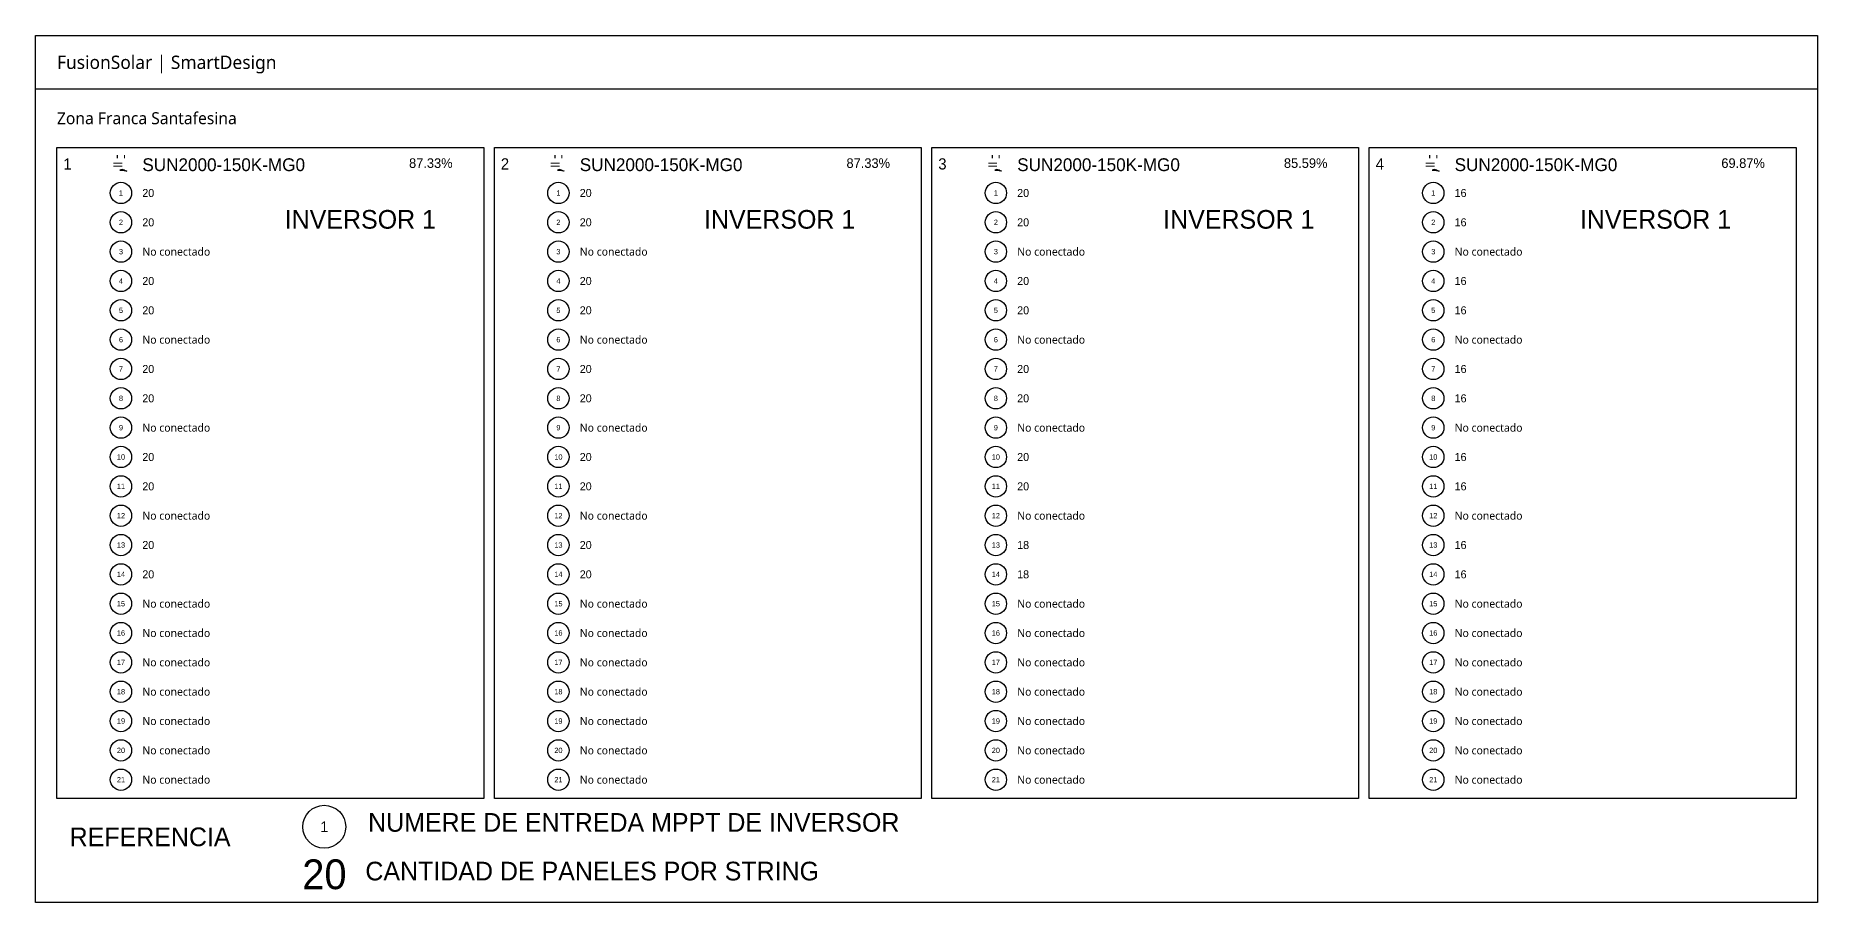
# Model space of a CAD drawing. Header units: millimetres. Extents: x 100467534408 to 100467536215, y 22466358354 to 22466358689.
# Drawn here: x 100467535547 to 100467536215, y 22466358354 to 22466358679 of the extents above; entities that cross this region are included whole.
import ezdxf
from ezdxf.enums import TextEntityAlignment as Align

# ---------------------------------------------------------------- set-up
doc = ezdxf.new("R2010")
doc.units = ezdxf.units.MM
doc.header["$LTSCALE"] = 25.4
doc.linetypes.add('dashedLine', pattern=[3, 1, -1, -1])
doc.layers.add('Default', color=7, linetype='CONTINUOUS')
doc.layers.add('TEXT', color=7, linetype='CONTINUOUS')
doc.layers.add('legend', color=7, linetype='CONTINUOUS', true_color=0xffffff)
doc.styles.add('HR5', font='Microsoft YaHei.ttf')

# ---------------------------------------------------------------- blocks, each defined once
blk = doc.blocks.new('projectName-block')
at = {"layer": 'Default', "color": 253, "true_color": 0xa5a5a5, "insert": (183.3795, 131.0955), "char_height": 4.5, "width": 652, "attachment_point": 4, "style": 'HR5'}
blk.add_mtext('Zona Franca Santafesina', dxfattribs=at)
blk = doc.blocks.new('right-block-logo')
at = {"layer": 'legend', "color": 253, "true_color": 0xa5a5a5, "style": 'HR5'}
blk.add_text('FusionSolar | SmartDesign', height=5, dxfattribs=at).set_placement((183.3795, 154.5955), align=Align.TOP_LEFT)
blk = doc.blocks.new('right-block')
at = {"layer": 'legend', "color": 252, "true_color": 0x939393}
blk.add_lwpolyline([(175.3795, 162.0955), (843.3795, 162.0955), (843.3795, -162.9045), (175.3795, -162.9045)], close=True, dxfattribs=at)
at = {"layer": 'legend', "color": 252, "true_color": 0x939393, "flags": 128}
blk.add_lwpolyline([(175.3795, 142.0955), (843.3795, 142.0955)], dxfattribs=at)

msp = doc.modelspace()

# ---------------------------------------------------------------- linework, layer by layer
at = {"layer": 'legend', "color": 132, "lineweight": 0, "true_color": 0x0fc6c2}
for p, q in [((100467535576.4975, 22466358631.43799), (100467535579.69749, 22466358631.43799)), ((100467535580.5775, 22466358633.23799), (100467535580.5775, 22466358634.43799))]:
    msp.add_line(p, q, dxfattribs=at)
at = {"layer": 'legend', "color": 132, "lineweight": -3, "true_color": 0x0fc6c2}
msp.add_line((100467535578.0175, 22466358633.23799), (100467535578.0175, 22466358634.43799), dxfattribs=at)
at = {"layer": 'legend', "color": 200, "lineweight": 0, "true_color": 0xb62bf7}
for p, q in [((100467535740.4975, 22466358631.43799), (100467535743.69749, 22466358631.43799)), ((100467535744.5775, 22466358633.23799), (100467535744.5775, 22466358634.43799))]:
    msp.add_line(p, q, dxfattribs=at)
at = {"layer": 'legend', "color": 200, "lineweight": -3, "true_color": 0xb62bf7}
msp.add_line((100467535742.0175, 22466358633.23799), (100467535742.0175, 22466358634.43799), dxfattribs=at)
at = {"layer": 'legend', "color": 30, "lineweight": 0, "true_color": 0xec6f1a}
for p, q in [((100467535904.4975, 22466358631.43799), (100467535907.69749, 22466358631.43799)), ((100467535908.5775, 22466358633.23799), (100467535908.5775, 22466358634.43799))]:
    msp.add_line(p, q, dxfattribs=at)
at = {"layer": 'legend', "color": 30, "lineweight": -3, "true_color": 0xec6f1a}
msp.add_line((100467535906.0175, 22466358633.23799), (100467535906.0175, 22466358634.43799), dxfattribs=at)
at = {"layer": 'legend', "color": 180, "lineweight": 0, "true_color": 0x5531eb}
for p, q in [((100467536068.4975, 22466358631.43799), (100467536071.69749, 22466358631.43799)), ((100467536072.5775, 22466358633.23799), (100467536072.5775, 22466358634.43799))]:
    msp.add_line(p, q, dxfattribs=at)
at = {"layer": 'legend', "color": 180, "lineweight": -3, "true_color": 0x5531eb}
msp.add_line((100467536070.0175, 22466358633.23799), (100467536070.0175, 22466358634.43799), dxfattribs=at)
at = {"layer": 'legend', "color": 132, "linetype": 'dashedLine', "lineweight": 0, "true_color": 0x0fc6c2}
msp.add_line((100467535576.4975, 22466358630.23799), (100467535579.69749, 22466358630.23799), dxfattribs=at)
at = {"layer": 'legend', "color": 200, "linetype": 'dashedLine', "lineweight": 0, "true_color": 0xb62bf7}
msp.add_line((100467535740.4975, 22466358630.23799), (100467535743.69749, 22466358630.23799), dxfattribs=at)
at = {"layer": 'legend', "color": 30, "linetype": 'dashedLine', "lineweight": 0, "true_color": 0xec6f1a}
msp.add_line((100467535904.4975, 22466358630.23799), (100467535907.69749, 22466358630.23799), dxfattribs=at)
at = {"layer": 'legend', "color": 180, "linetype": 'dashedLine', "lineweight": 0, "true_color": 0x5531eb}
msp.add_line((100467536068.4975, 22466358630.23799), (100467536071.69749, 22466358630.23799), dxfattribs=at)
at = {"layer": 'legend', "color": 253, "true_color": 0xa5a5a5}
for points in [[(100467535555.2975, 22466358637.23799), (100467535715.2975, 22466358637.23799), (100467535715.2975, 22466358393.23799), (100467535555.2975, 22466358393.23799)], [(100467535719.2975, 22466358637.23799), (100467535879.2975, 22466358637.23799), (100467535879.2975, 22466358393.23799), (100467535719.2975, 22466358393.23799)], [(100467535883.2975, 22466358637.23799), (100467536043.2975, 22466358637.23799), (100467536043.2975, 22466358393.23799), (100467535883.2975, 22466358393.23799)], [(100467536047.2975, 22466358637.23799), (100467536207.2975, 22466358637.23799), (100467536207.2975, 22466358393.23799), (100467536047.2975, 22466358393.23799)]]:
    msp.add_lwpolyline(points, close=True, dxfattribs=at)
at = {"layer": 'legend', "color": 132, "true_color": 0x0fc6c2, "const_width": 0.2}
msp.add_lwpolyline([(100467535576.2975, 22466358627.23799), (100467535582.2975, 22466358627.23799, 0.414213562), (100467535583.2975, 22466358628.23799), (100467535583.2975, 22466358632.23799, 0.414213562), (100467535582.2975, 22466358633.23799), (100467535576.2975, 22466358633.23799, 0.414213562), (100467535575.2975, 22466358632.23799), (100467535575.2975, 22466358628.23799, 0.414213562)], format="xyb", close=True, dxfattribs=at)
at = {"layer": 'legend', "color": 200, "true_color": 0xb62bf7, "const_width": 0.2}
msp.add_lwpolyline([(100467535740.2975, 22466358627.23799), (100467535746.2975, 22466358627.23799, 0.414213562), (100467535747.2975, 22466358628.23799), (100467535747.2975, 22466358632.23799, 0.414213562), (100467535746.2975, 22466358633.23799), (100467535740.2975, 22466358633.23799, 0.414213562), (100467535739.2975, 22466358632.23799), (100467535739.2975, 22466358628.23799, 0.414213562)], format="xyb", close=True, dxfattribs=at)
at = {"layer": 'legend', "color": 30, "true_color": 0xec6f1a, "const_width": 0.2}
msp.add_lwpolyline([(100467535904.2975, 22466358627.23799), (100467535910.2975, 22466358627.23799, 0.414213562), (100467535911.2975, 22466358628.23799), (100467535911.2975, 22466358632.23799, 0.414213562), (100467535910.2975, 22466358633.23799), (100467535904.2975, 22466358633.23799, 0.414213562), (100467535903.2975, 22466358632.23799), (100467535903.2975, 22466358628.23799, 0.414213562)], format="xyb", close=True, dxfattribs=at)
at = {"layer": 'legend', "color": 180, "true_color": 0x5531eb, "const_width": 0.2}
msp.add_lwpolyline([(100467536068.2975, 22466358627.23799), (100467536074.2975, 22466358627.23799, 0.414213562), (100467536075.2975, 22466358628.23799), (100467536075.2975, 22466358632.23799, 0.414213562), (100467536074.2975, 22466358633.23799), (100467536068.2975, 22466358633.23799, 0.414213562), (100467536067.2975, 22466358632.23799), (100467536067.2975, 22466358628.23799, 0.414213562)], format="xyb", close=True, dxfattribs=at)
at = {"layer": 'legend', "color": 132, "true_color": 0x0fc6c2}
for centre, radius in [((100467535579.2975, 22466358620.23799), 4), ((100467535579.2975, 22466358609.23799), 4), ((100467535579.2975, 22466358598.23799), 4), ((100467535579.2975, 22466358587.23799), 4), ((100467535579.2975, 22466358576.23799), 4), ((100467535579.2975, 22466358565.23799), 4), ((100467535579.2975, 22466358554.23799), 4), ((100467535579.2975, 22466358543.23799), 4), ((100467535579.2975, 22466358532.23799), 4), ((100467535579.2975, 22466358521.23799), 4), ((100467535579.2975, 22466358510.23799), 4), ((100467535579.2975, 22466358499.23799), 4), ((100467535579.2975, 22466358488.23799), 4), ((100467535579.2975, 22466358477.23799), 4), ((100467535579.2975, 22466358466.23799), 4), ((100467535579.2975, 22466358455.23799), 4), ((100467535579.2975, 22466358444.23799), 4), ((100467535579.2975, 22466358433.23799), 4), ((100467535579.2975, 22466358422.23799), 4), ((100467535579.2975, 22466358411.23799), 4), ((100467535579.2975, 22466358400.23799), 4), ((100467535655.511, 22466358382.5919), 8.03579)]:
    msp.add_circle(centre, radius, dxfattribs=at)
at = {"layer": 'legend', "color": 200, "true_color": 0xb62bf7}
for centre in [(100467535743.2975, 22466358620.23799), (100467535743.2975, 22466358609.23799), (100467535743.2975, 22466358598.23799), (100467535743.2975, 22466358587.23799), (100467535743.2975, 22466358576.23799), (100467535743.2975, 22466358565.23799), (100467535743.2975, 22466358554.23799), (100467535743.2975, 22466358543.23799), (100467535743.2975, 22466358532.23799), (100467535743.2975, 22466358521.23799), (100467535743.2975, 22466358510.23799), (100467535743.2975, 22466358499.23799), (100467535743.2975, 22466358488.23799), (100467535743.2975, 22466358477.23799), (100467535743.2975, 22466358466.23799), (100467535743.2975, 22466358455.23799), (100467535743.2975, 22466358444.23799), (100467535743.2975, 22466358433.23799), (100467535743.2975, 22466358422.23799), (100467535743.2975, 22466358411.23799), (100467535743.2975, 22466358400.23799)]:
    msp.add_circle(centre, 4, dxfattribs=at)
at = {"layer": 'legend', "color": 30, "true_color": 0xec6f1a}
for centre in [(100467535907.2975, 22466358620.23799), (100467535907.2975, 22466358609.23799), (100467535907.2975, 22466358598.23799), (100467535907.2975, 22466358587.23799), (100467535907.2975, 22466358576.23799), (100467535907.2975, 22466358565.23799), (100467535907.2975, 22466358554.23799), (100467535907.2975, 22466358543.23799), (100467535907.2975, 22466358532.23799), (100467535907.2975, 22466358521.23799), (100467535907.2975, 22466358510.23799), (100467535907.2975, 22466358499.23799), (100467535907.2975, 22466358488.23799), (100467535907.2975, 22466358477.23799), (100467535907.2975, 22466358466.23799), (100467535907.2975, 22466358455.23799), (100467535907.2975, 22466358444.23799), (100467535907.2975, 22466358433.23799), (100467535907.2975, 22466358422.23799), (100467535907.2975, 22466358411.23799), (100467535907.2975, 22466358400.23799)]:
    msp.add_circle(centre, 4, dxfattribs=at)
at = {"layer": 'legend', "color": 180, "true_color": 0x5531eb}
for centre in [(100467536071.2975, 22466358620.23799), (100467536071.2975, 22466358609.23799), (100467536071.2975, 22466358598.23799), (100467536071.2975, 22466358587.23799), (100467536071.2975, 22466358576.23799), (100467536071.2975, 22466358565.23799), (100467536071.2975, 22466358554.23799), (100467536071.2975, 22466358543.23799), (100467536071.2975, 22466358532.23799), (100467536071.2975, 22466358521.23799), (100467536071.2975, 22466358510.23799), (100467536071.2975, 22466358499.23799), (100467536071.2975, 22466358488.23799), (100467536071.2975, 22466358477.23799), (100467536071.2975, 22466358466.23799), (100467536071.2975, 22466358455.23799), (100467536071.2975, 22466358444.23799), (100467536071.2975, 22466358433.23799), (100467536071.2975, 22466358422.23799), (100467536071.2975, 22466358411.23799), (100467536071.2975, 22466358400.23799)]:
    msp.add_circle(centre, 4, dxfattribs=at)
at = {"layer": 'legend', "color": 132, "true_color": 0x0fc6c2}
msp.add_spline([(100467535578.89751, 22466358628.73799), (100467535579.69749, 22466358629.03799), (100467535581.2975, 22466358628.43799), (100467535582.0975, 22466358628.73799)], degree=3, dxfattribs=at)
at = {"layer": 'legend', "color": 200, "true_color": 0xb62bf7}
msp.add_spline([(100467535742.89751, 22466358628.73799), (100467535743.69749, 22466358629.03799), (100467535745.2975, 22466358628.43799), (100467535746.0975, 22466358628.73799)], degree=3, dxfattribs=at)
at = {"layer": 'legend', "color": 30, "true_color": 0xec6f1a}
msp.add_spline([(100467535906.89751, 22466358628.73799), (100467535907.69749, 22466358629.03799), (100467535909.2975, 22466358628.43799), (100467535910.0975, 22466358628.73799)], degree=3, dxfattribs=at)
at = {"layer": 'legend', "color": 180, "true_color": 0x5531eb}
msp.add_spline([(100467536070.89751, 22466358628.73799), (100467536071.69749, 22466358629.03799), (100467536073.2975, 22466358628.43799), (100467536074.0975, 22466358628.73799)], degree=3, dxfattribs=at)

# ---------------------------------------------------------------- block references
at = {"layer": 'Default'}
for name in ['right-block', 'right-block-logo', 'projectName-block', 'projectName-block']:
    msp.add_blockref(name, (100467535371.918, 22466358517.14249), dxfattribs=at)

# ---------------------------------------------------------------- texts
at = {"layer": 'legend', "color": 253, "true_color": 0xa5a5a5}
for s, height, p in [('1', 4.2, (100467535557.69749, 22466358633.23799)), ('SUN2000-150K-MG0', 4.8, (100467535587.2975, 22466358633.23799)), ('87.33%', 3.6, (100467535687.2975, 22466358633.23799)), ('2', 4.2, (100467535721.69749, 22466358633.23799)), ('SUN2000-150K-MG0', 4.8, (100467535751.2975, 22466358633.23799)), ('87.33%', 3.6, (100467535851.2975, 22466358633.23799)), ('3', 4.2, (100467535885.69749, 22466358633.23799)), ('SUN2000-150K-MG0', 4.8, (100467535915.2975, 22466358633.23799)), ('85.59%', 3.6, (100467536015.2975, 22466358633.23799)), ('4', 4.2, (100467536049.69749, 22466358633.23799)), ('SUN2000-150K-MG0', 4.8, (100467536079.2975, 22466358633.23799)), ('69.87%', 3.6, (100467536179.2975, 22466358633.23799))]:
    msp.add_text(s, height=height, dxfattribs=at).set_placement(p, align=Align.TOP_LEFT)
for s, height, p in [('1', 2, (100467535579.2975, 22466358620.23799)), ('1', 2, (100467535743.2975, 22466358620.23799)), ('1', 2, (100467535907.2975, 22466358620.23799)), ('1', 2, (100467536071.2975, 22466358620.23799)), ('2', 2, (100467535579.2975, 22466358609.23799)), ('2', 2, (100467535743.2975, 22466358609.23799)), ('2', 2, (100467535907.2975, 22466358609.23799)), ('2', 2, (100467536071.2975, 22466358609.23799)), ('3', 2, (100467535579.2975, 22466358598.23799)), ('3', 2, (100467535743.2975, 22466358598.23799)), ('3', 2, (100467535907.2975, 22466358598.23799)), ('3', 2, (100467536071.2975, 22466358598.23799)), ('4', 2, (100467535579.2975, 22466358587.23799)), ('4', 2, (100467535743.2975, 22466358587.23799)), ('4', 2, (100467535907.2975, 22466358587.23799)), ('4', 2, (100467536071.2975, 22466358587.23799)), ('5', 2, (100467535579.2975, 22466358576.23799)), ('5', 2, (100467535743.2975, 22466358576.23799)), ('5', 2, (100467535907.2975, 22466358576.23799)), ('5', 2, (100467536071.2975, 22466358576.23799)), ('6', 2, (100467535579.2975, 22466358565.23799)), ('6', 2, (100467535743.2975, 22466358565.23799)), ('6', 2, (100467535907.2975, 22466358565.23799)), ('6', 2, (100467536071.2975, 22466358565.23799)), ('7', 2, (100467535579.2975, 22466358554.23799)), ('7', 2, (100467535743.2975, 22466358554.23799)), ('7', 2, (100467535907.2975, 22466358554.23799)), ('7', 2, (100467536071.2975, 22466358554.23799)), ('8', 2, (100467535579.2975, 22466358543.23799)), ('8', 2, (100467535743.2975, 22466358543.23799)), ('8', 2, (100467535907.2975, 22466358543.23799)), ('8', 2, (100467536071.2975, 22466358543.23799)), ('9', 2, (100467535579.2975, 22466358532.23799)), ('9', 2, (100467535743.2975, 22466358532.23799)), ('9', 2, (100467535907.2975, 22466358532.23799)), ('9', 2, (100467536071.2975, 22466358532.23799)), ('10', 2, (100467535579.2975, 22466358521.23799)), ('10', 2, (100467535743.2975, 22466358521.23799)), ('10', 2, (100467535907.2975, 22466358521.23799)), ('10', 2, (100467536071.2975, 22466358521.23799)), ('11', 2, (100467535579.2975, 22466358510.23799)), ('11', 2, (100467535743.2975, 22466358510.23799)), ('11', 2, (100467535907.2975, 22466358510.23799)), ('11', 2, (100467536071.2975, 22466358510.23799)), ('12', 2, (100467535579.2975, 22466358499.23799)), ('12', 2, (100467535743.2975, 22466358499.23799)), ('12', 2, (100467535907.2975, 22466358499.23799)), ('12', 2, (100467536071.2975, 22466358499.23799)), ('13', 2, (100467535579.2975, 22466358488.23799)), ('13', 2, (100467535743.2975, 22466358488.23799)), ('13', 2, (100467535907.2975, 22466358488.23799)), ('13', 2, (100467536071.2975, 22466358488.23799)), ('14', 2, (100467535579.2975, 22466358477.23799)), ('14', 2, (100467535743.2975, 22466358477.23799)), ('14', 2, (100467535907.2975, 22466358477.23799)), ('14', 2, (100467536071.2975, 22466358477.23799)), ('15', 2, (100467535579.2975, 22466358466.23799)), ('15', 2, (100467535743.2975, 22466358466.23799)), ('15', 2, (100467535907.2975, 22466358466.23799)), ('15', 2, (100467536071.2975, 22466358466.23799)), ('16', 2, (100467535579.2975, 22466358455.23799)), ('16', 2, (100467535743.2975, 22466358455.23799)), ('16', 2, (100467535907.2975, 22466358455.23799)), ('16', 2, (100467536071.2975, 22466358455.23799)), ('17', 2, (100467535579.2975, 22466358444.23799)), ('17', 2, (100467535743.2975, 22466358444.23799)), ('17', 2, (100467535907.2975, 22466358444.23799)), ('17', 2, (100467536071.2975, 22466358444.23799)), ('18', 2, (100467535579.2975, 22466358433.23799)), ('18', 2, (100467535743.2975, 22466358433.23799)), ('18', 2, (100467535907.2975, 22466358433.23799)), ('18', 2, (100467536071.2975, 22466358433.23799)), ('19', 2, (100467535579.2975, 22466358422.23799)), ('19', 2, (100467535743.2975, 22466358422.23799)), ('19', 2, (100467535907.2975, 22466358422.23799)), ('19', 2, (100467536071.2975, 22466358422.23799)), ('20', 2, (100467535579.2975, 22466358411.23799)), ('20', 2, (100467535743.2975, 22466358411.23799)), ('20', 2, (100467535907.2975, 22466358411.23799)), ('20', 2, (100467536071.2975, 22466358411.23799)), ('21', 2, (100467535579.2975, 22466358400.23799)), ('21', 2, (100467535743.2975, 22466358400.23799)), ('21', 2, (100467535907.2975, 22466358400.23799)), ('21', 2, (100467536071.2975, 22466358400.23799)), ('1', 4.01789, (100467535655.511, 22466358382.5919))]:
    msp.add_text(s, height=height, dxfattribs=at).set_placement(p, align=Align.MIDDLE_CENTER)
for s, height, p in [('20', 3, (100467535587.2975, 22466358620.23799)), ('20', 3, (100467535751.2975, 22466358620.23799)), ('20', 3, (100467535915.2975, 22466358620.23799)), ('16', 3, (100467536079.2975, 22466358620.23799)), ('20', 3, (100467535587.2975, 22466358609.23799)), ('20', 3, (100467535751.2975, 22466358609.23799)), ('20', 3, (100467535915.2975, 22466358609.23799)), ('16', 3, (100467536079.2975, 22466358609.23799)), ('20', 3, (100467535587.2975, 22466358587.23799)), ('20', 3, (100467535751.2975, 22466358587.23799)), ('20', 3, (100467535915.2975, 22466358587.23799)), ('16', 3, (100467536079.2975, 22466358587.23799)), ('20', 3, (100467535587.2975, 22466358576.23799)), ('20', 3, (100467535751.2975, 22466358576.23799)), ('20', 3, (100467535915.2975, 22466358576.23799)), ('16', 3, (100467536079.2975, 22466358576.23799)), ('20', 3, (100467535587.2975, 22466358554.23799)), ('20', 3, (100467535751.2975, 22466358554.23799)), ('20', 3, (100467535915.2975, 22466358554.23799)), ('16', 3, (100467536079.2975, 22466358554.23799)), ('20', 3, (100467535587.2975, 22466358543.23799)), ('20', 3, (100467535751.2975, 22466358543.23799)), ('20', 3, (100467535915.2975, 22466358543.23799)), ('16', 3, (100467536079.2975, 22466358543.23799)), ('20', 3, (100467535587.2975, 22466358521.23799)), ('20', 3, (100467535751.2975, 22466358521.23799)), ('20', 3, (100467535915.2975, 22466358521.23799)), ('16', 3, (100467536079.2975, 22466358521.23799)), ('20', 3, (100467535587.2975, 22466358510.23799)), ('20', 3, (100467535751.2975, 22466358510.23799)), ('20', 3, (100467535915.2975, 22466358510.23799)), ('16', 3, (100467536079.2975, 22466358510.23799)), ('20', 3, (100467535587.2975, 22466358488.23799)), ('20', 3, (100467535751.2975, 22466358488.23799)), ('18', 3, (100467535915.2975, 22466358488.23799)), ('16', 3, (100467536079.2975, 22466358488.23799)), ('20', 3, (100467535587.2975, 22466358477.23799)), ('20', 3, (100467535751.2975, 22466358477.23799)), ('18', 3, (100467535915.2975, 22466358477.23799)), ('16', 3, (100467536079.2975, 22466358477.23799)), ('20', 11.16748, (100467535647.2623, 22466358364.76839))]:
    msp.add_text(s, height=height, dxfattribs=at).set_placement(p, align=Align.MIDDLE_LEFT)
at = {"layer": 'legend', "color": 253, "true_color": 0xa5a5a5, "style": 'HR5'}
for p in [(100467535587.2975, 22466358598.23799), (100467535751.2975, 22466358598.23799), (100467535915.2975, 22466358598.23799), (100467536079.2975, 22466358598.23799), (100467535587.2975, 22466358565.23799), (100467535751.2975, 22466358565.23799), (100467535915.2975, 22466358565.23799), (100467536079.2975, 22466358565.23799), (100467535587.2975, 22466358532.23799), (100467535751.2975, 22466358532.23799), (100467535915.2975, 22466358532.23799), (100467536079.2975, 22466358532.23799), (100467535587.2975, 22466358499.23799), (100467535751.2975, 22466358499.23799), (100467535915.2975, 22466358499.23799), (100467536079.2975, 22466358499.23799), (100467535587.2975, 22466358466.23799), (100467535751.2975, 22466358466.23799), (100467535915.2975, 22466358466.23799), (100467536079.2975, 22466358466.23799), (100467535587.2975, 22466358455.23799), (100467535751.2975, 22466358455.23799), (100467535915.2975, 22466358455.23799), (100467536079.2975, 22466358455.23799), (100467535587.2975, 22466358444.23799), (100467535751.2975, 22466358444.23799), (100467535915.2975, 22466358444.23799), (100467536079.2975, 22466358444.23799), (100467535587.2975, 22466358433.23799), (100467535751.2975, 22466358433.23799), (100467535915.2975, 22466358433.23799), (100467536079.2975, 22466358433.23799), (100467535587.2975, 22466358422.23799), (100467535751.2975, 22466358422.23799), (100467535915.2975, 22466358422.23799), (100467536079.2975, 22466358422.23799), (100467535587.2975, 22466358411.23799), (100467535751.2975, 22466358411.23799), (100467535915.2975, 22466358411.23799), (100467536079.2975, 22466358411.23799), (100467535587.2975, 22466358400.23799), (100467535751.2975, 22466358400.23799), (100467535915.2975, 22466358400.23799), (100467536079.2975, 22466358400.23799)]:
    msp.add_text('No conectado', height=3, dxfattribs=at).set_placement(p, align=Align.MIDDLE_LEFT)
at = {"layer": 'TEXT', "linetype": 'Continuous', "char_height": 7, "attachment_point": 1}
for s, insert, width in [('INVERSOR 1', (100467535640.6908, 22466358613.85163), 110.4741669), ('INVERSOR 1', (100467535797.88879, 22466358613.85163), 110.4741669), ('INVERSOR 1', (100467535970.0385, 22466358613.85163), 110.4741669), ('INVERSOR 1', (100467536126.26241, 22466358613.85163), 110.4741669), ('NUMERE DE ENTREDA MPPT DE INVERSOR', (100467535671.94679, 22466358387.72864), 239.9546356), ('REFERENCIA', (100467535560.0368, 22466358382.30733), 110.4741669), ('CANTIDAD DE PANELES POR STRING', (100467535670.92171, 22466358369.47404), 209.4653625)]:
    msp.add_mtext(s, dxfattribs=dict(at, insert=insert, width=width))

doc.saveas('drawing.dxf')
